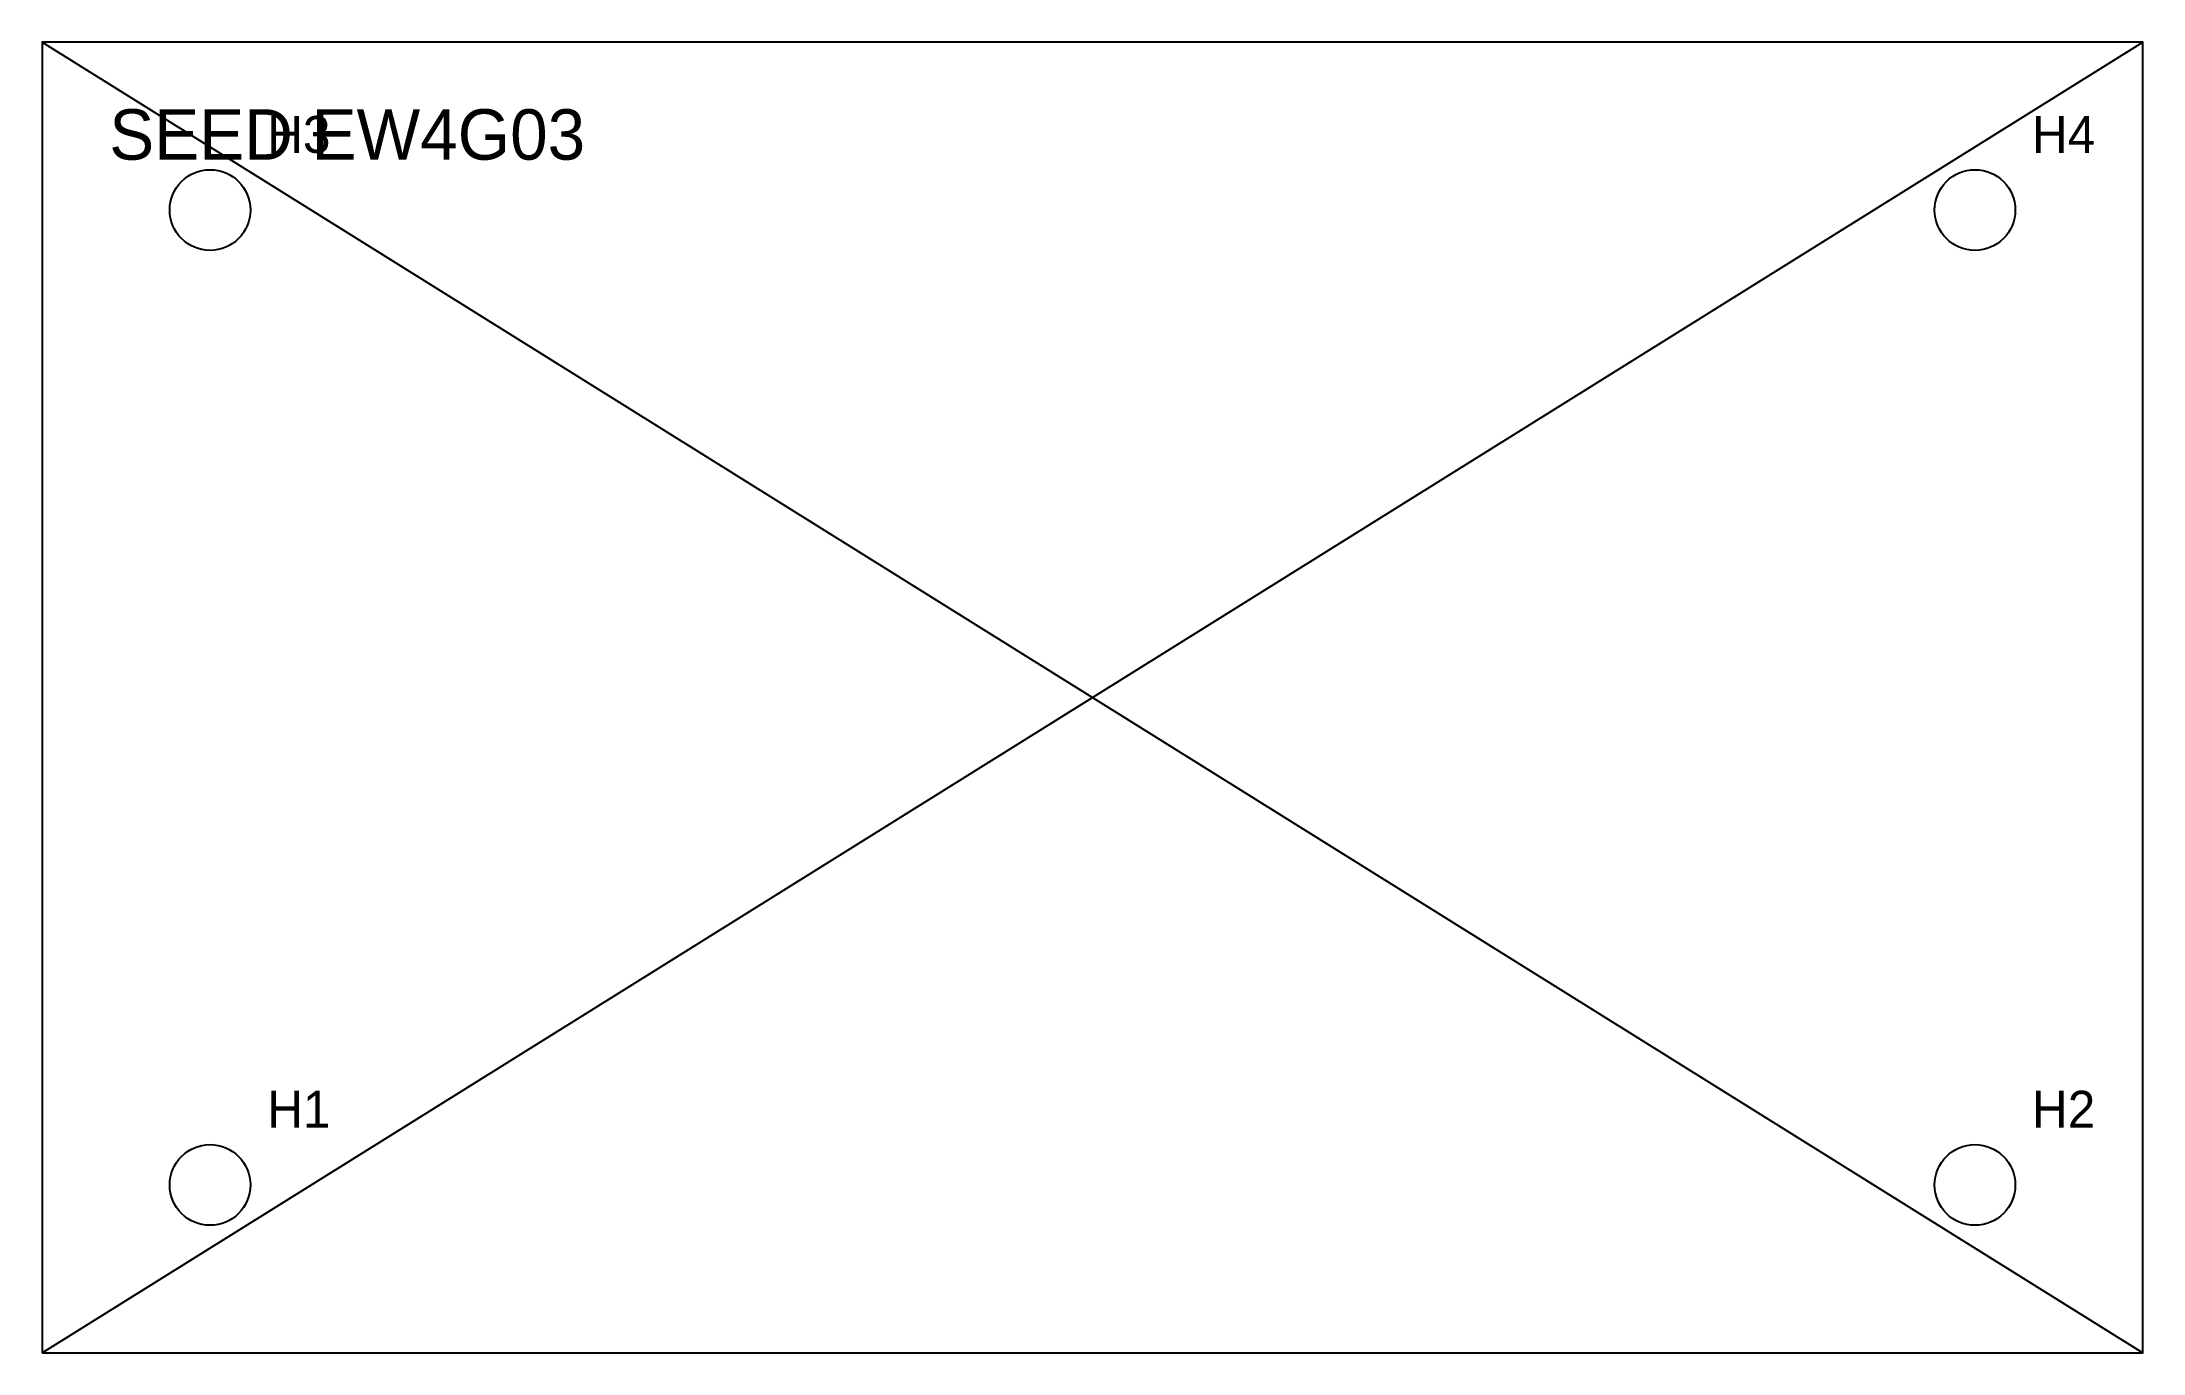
# Model space of a CAD drawing. Header units: metres. Extents: x 0 to 125, y 0 to 78.
import ezdxf

# ---------------------------------------------------------------- set-up
doc = ezdxf.new("R2010")
doc.units = ezdxf.units.M
doc.layers.add('GUIDE', color=7, linetype='Continuous')

msp = doc.modelspace()

# ---------------------------------------------------------------- linework, layer by layer
at = {"layer": 'GUIDE'}
for p, q in [((0, 0), (125, 78)), ((0, 78), (125, 0))]:
    msp.add_line(p, q, dxfattribs=at)
msp.add_lwpolyline([(0, 0), (125, 0), (125, 78), (0, 78)], close=True, dxfattribs=at)
for centre in [(10, 68), (115, 68), (10, 10), (115, 10)]:
    msp.add_circle(centre, 2.4, dxfattribs=at)

# ---------------------------------------------------------------- texts
for s, height, p in [('SEED EW4G03', 3, (4, 71)), ('H3', 2.2, (13.4, 71.4)), ('H4', 2.2, (118.4, 71.4)), ('H1', 2.2, (13.4, 13.4)), ('H2', 2.2, (118.4, 13.4))]:
    msp.add_text(s, height=height, dxfattribs=at).set_placement(p)

doc.saveas('drawing.dxf')
